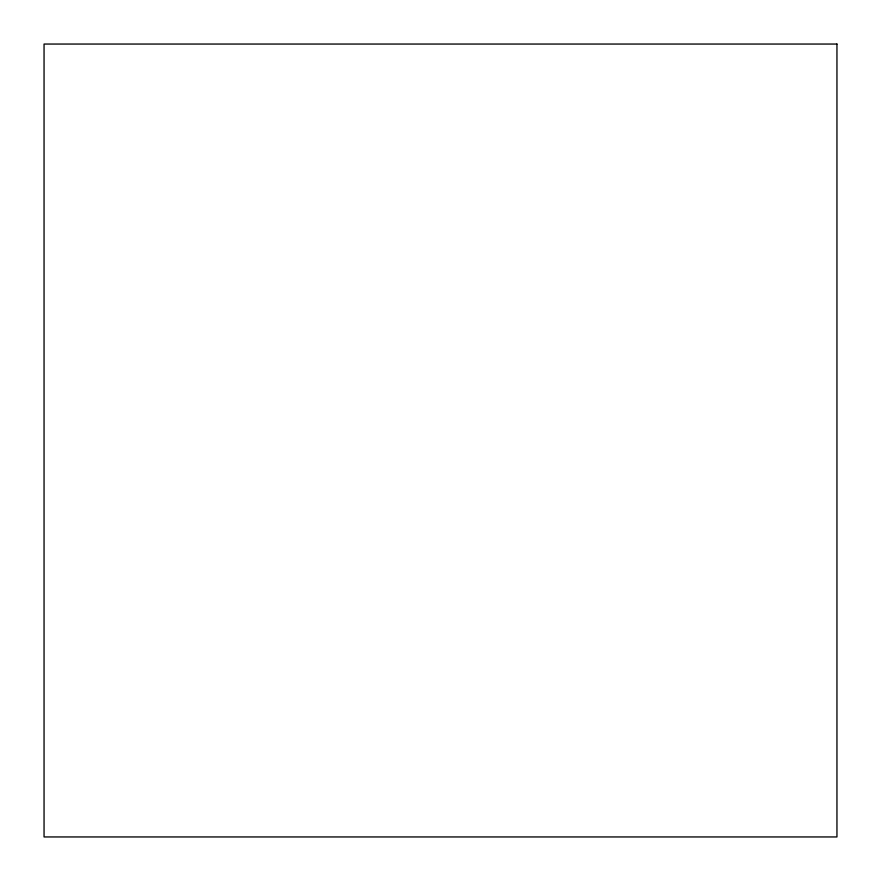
<?xml version="1.0" encoding="UTF-8"?>
<svg xmlns="http://www.w3.org/2000/svg" width="881" height="881" viewBox="0 0 881 881"><rect width="100%" height="100%" fill="white"/><g stroke="black" fill="none" stroke-linecap="round" stroke-linejoin="round"><path stroke-width="1.32" d="M836.95 44.05L44.05 44.05L44.05 836.95L836.95 836.95L836.95 44.05"/></g></svg>
